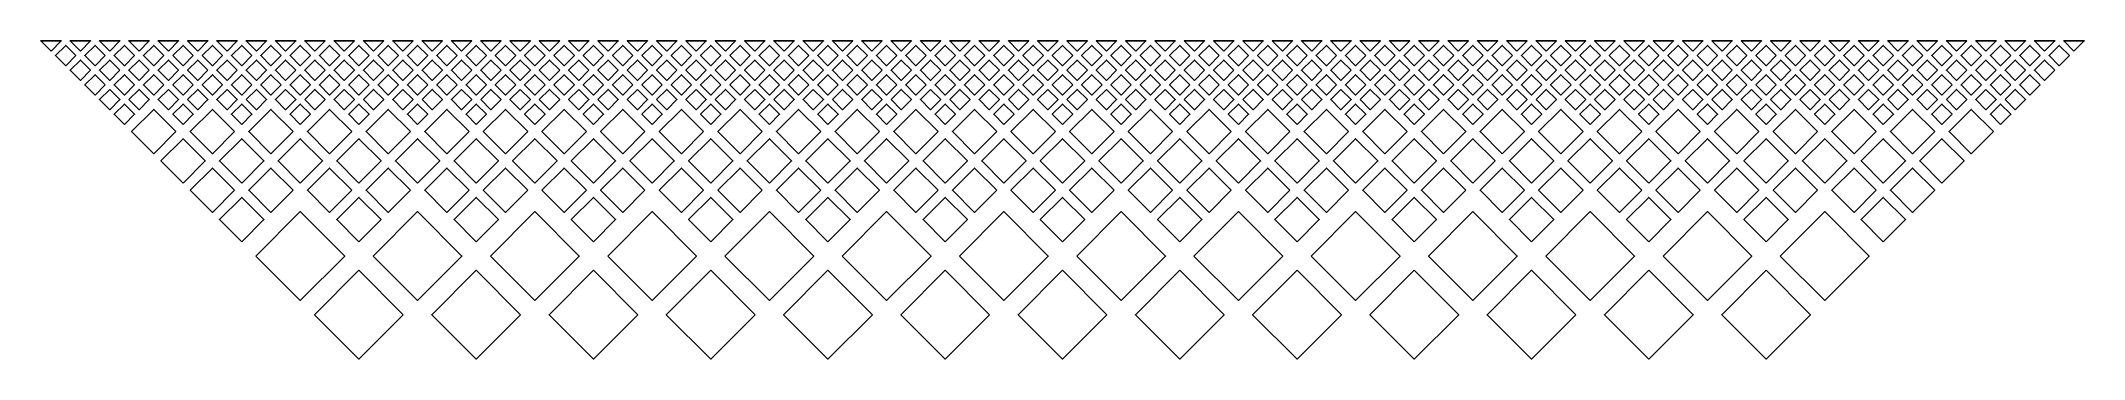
# Model space of a CAD drawing. Header units: inches. Extents: x -0.74 to 0.73, y -22.5 to -22.27.
import ezdxf

# ---------------------------------------------------------------- set-up
doc = ezdxf.new("R2010")
doc.units = ezdxf.units.IN
doc.header["$MEASUREMENT"] = 0

msp = doc.modelspace()

# ---------------------------------------------------------------- linework, layer by layer
for points in [[(-0.7306, -22.2795), (-0.7233, -22.2722), (-0.738, -22.2722)], [(-0.7128, -22.2827), (-0.7201, -22.2754), (-0.7275, -22.2827), (-0.7201, -22.29)], [(-0.7096, -22.2795), (-0.7023, -22.2722), (-0.717, -22.2722)], [(-0.6918, -22.2827), (-0.6991, -22.2754), (-0.7065, -22.2827), (-0.6991, -22.29)], [(-0.6886, -22.2795), (-0.6813, -22.2722), (-0.696, -22.2722)], [(-0.6708, -22.2827), (-0.6781, -22.2754), (-0.6855, -22.2827), (-0.6781, -22.29)], [(-0.6676, -22.2795), (-0.6603, -22.2722), (-0.675, -22.2722)], [(-0.6498, -22.2827), (-0.6571, -22.2754), (-0.6645, -22.2827), (-0.6571, -22.29)], [(-0.6466, -22.2795), (-0.6393, -22.2722), (-0.654, -22.2722)], [(-0.6288, -22.2827), (-0.6361, -22.2754), (-0.6434, -22.2827), (-0.6361, -22.29)], [(-0.6256, -22.2795), (-0.6183, -22.2722), (-0.6329, -22.2722)], [(-0.6078, -22.2827), (-0.6151, -22.2754), (-0.6224, -22.2827), (-0.6151, -22.29)], [(-0.6046, -22.2795), (-0.5973, -22.2722), (-0.6119, -22.2722)], [(-0.5868, -22.2827), (-0.5941, -22.2754), (-0.6014, -22.2827), (-0.5941, -22.29)], [(-0.5836, -22.2795), (-0.5763, -22.2722), (-0.5909, -22.2722)], [(-0.5658, -22.2827), (-0.5731, -22.2754), (-0.5804, -22.2827), (-0.5731, -22.29)], [(-0.5626, -22.2795), (-0.5553, -22.2722), (-0.5699, -22.2722)], [(-0.5448, -22.2827), (-0.5521, -22.2754), (-0.5594, -22.2827), (-0.5521, -22.29)], [(-0.5416, -22.2795), (-0.5343, -22.2722), (-0.5489, -22.2722)], [(-0.5238, -22.2827), (-0.5311, -22.2754), (-0.5384, -22.2827), (-0.5311, -22.29)], [(-0.5206, -22.2795), (-0.5133, -22.2722), (-0.5279, -22.2722)], [(-0.5028, -22.2827), (-0.5101, -22.2754), (-0.5174, -22.2827), (-0.5101, -22.29)], [(-0.4996, -22.2795), (-0.4923, -22.2722), (-0.5069, -22.2722)], [(-0.4818, -22.2827), (-0.4891, -22.2754), (-0.4964, -22.2827), (-0.4891, -22.29)], [(-0.4786, -22.2795), (-0.4713, -22.2722), (-0.4859, -22.2722)], [(-0.4608, -22.2827), (-0.4681, -22.2754), (-0.4754, -22.2827), (-0.4681, -22.29)], [(-0.4576, -22.2795), (-0.4503, -22.2722), (-0.4649, -22.2722)], [(-0.4398, -22.2827), (-0.4471, -22.2754), (-0.4544, -22.2827), (-0.4471, -22.29)], [(-0.4366, -22.2795), (-0.4293, -22.2722), (-0.4439, -22.2722)], [(-0.4188, -22.2827), (-0.4261, -22.2754), (-0.4334, -22.2827), (-0.4261, -22.29)], [(-0.4156, -22.2795), (-0.4083, -22.2722), (-0.4229, -22.2722)], [(-0.3978, -22.2827), (-0.4051, -22.2754), (-0.4124, -22.2827), (-0.4051, -22.29)], [(-0.3946, -22.2795), (-0.3873, -22.2722), (-0.4019, -22.2722)], [(-0.3768, -22.2827), (-0.3841, -22.2754), (-0.3914, -22.2827), (-0.3841, -22.29)], [(-0.3736, -22.2795), (-0.3663, -22.2722), (-0.3809, -22.2722)], [(-0.3558, -22.2827), (-0.3631, -22.2754), (-0.3704, -22.2827), (-0.3631, -22.29)], [(-0.3526, -22.2795), (-0.3453, -22.2722), (-0.3599, -22.2722)], [(-0.3348, -22.2827), (-0.3421, -22.2754), (-0.3494, -22.2827), (-0.3421, -22.29)], [(-0.3316, -22.2795), (-0.3243, -22.2722), (-0.3389, -22.2722)], [(-0.3138, -22.2827), (-0.3211, -22.2754), (-0.3284, -22.2827), (-0.3211, -22.29)], [(-0.3106, -22.2795), (-0.3033, -22.2722), (-0.3179, -22.2722)], [(-0.2928, -22.2827), (-0.3001, -22.2754), (-0.3074, -22.2827), (-0.3001, -22.29)], [(-0.2896, -22.2795), (-0.2823, -22.2722), (-0.2969, -22.2722)], [(-0.2718, -22.2827), (-0.2791, -22.2754), (-0.2864, -22.2827), (-0.2791, -22.29)], [(-0.2686, -22.2795), (-0.2613, -22.2722), (-0.2759, -22.2722)], [(-0.2508, -22.2827), (-0.2581, -22.2754), (-0.2654, -22.2827), (-0.2581, -22.29)], [(-0.2476, -22.2795), (-0.2403, -22.2722), (-0.2549, -22.2722)], [(-0.2298, -22.2827), (-0.2371, -22.2754), (-0.2444, -22.2827), (-0.2371, -22.29)], [(-0.2266, -22.2795), (-0.2193, -22.2722), (-0.2339, -22.2722)], [(-0.2088, -22.2827), (-0.2161, -22.2754), (-0.2234, -22.2827), (-0.2161, -22.29)], [(-0.2056, -22.2795), (-0.1983, -22.2722), (-0.2129, -22.2722)], [(-0.1878, -22.2827), (-0.1951, -22.2754), (-0.2024, -22.2827), (-0.1951, -22.29)], [(-0.1846, -22.2795), (-0.1773, -22.2722), (-0.1919, -22.2722)], [(-0.1668, -22.2827), (-0.1741, -22.2754), (-0.1814, -22.2827), (-0.1741, -22.29)], [(-0.1636, -22.2795), (-0.1563, -22.2722), (-0.1709, -22.2722)], [(-0.1458, -22.2827), (-0.1531, -22.2754), (-0.1604, -22.2827), (-0.1531, -22.29)], [(-0.1426, -22.2795), (-0.1353, -22.2722), (-0.1499, -22.2722)], [(-0.1248, -22.2827), (-0.1321, -22.2754), (-0.1394, -22.2827), (-0.1321, -22.29)], [(-0.1216, -22.2795), (-0.1143, -22.2722), (-0.1289, -22.2722)], [(-0.1038, -22.2827), (-0.1111, -22.2754), (-0.1184, -22.2827), (-0.1111, -22.29)], [(-0.1006, -22.2795), (-0.0933, -22.2722), (-0.1079, -22.2722)], [(-0.0828, -22.2827), (-0.0901, -22.2754), (-0.0974, -22.2827), (-0.0901, -22.29)], [(-0.0796, -22.2795), (-0.0723, -22.2722), (-0.0869, -22.2722)], [(-0.0618, -22.2827), (-0.0691, -22.2754), (-0.0764, -22.2827), (-0.0691, -22.29)], [(-0.0586, -22.2795), (-0.0513, -22.2722), (-0.0659, -22.2722)], [(-0.0408, -22.2827), (-0.0481, -22.2754), (-0.0554, -22.2827), (-0.0481, -22.29)], [(-0.0376, -22.2795), (-0.0303, -22.2722), (-0.0449, -22.2722)], [(-0.0198, -22.2827), (-0.0271, -22.2754), (-0.0344, -22.2827), (-0.0271, -22.29)], [(-0.0166, -22.2795), (-0.0093, -22.2722), (-0.0239, -22.2722)], [(0.0012, -22.2827), (-0.0061, -22.2754), (-0.0134, -22.2827), (-0.0061, -22.29)], [(0.0044, -22.2795), (0.0117, -22.2722), (-0.0029, -22.2722)], [(0.0222, -22.2827), (0.0149, -22.2754), (0.0076, -22.2827), (0.0149, -22.29)], [(0.0254, -22.2795), (0.0327, -22.2722), (0.0181, -22.2722)], [(0.0432, -22.2827), (0.0359, -22.2754), (0.0286, -22.2827), (0.0359, -22.29)], [(0.0464, -22.2795), (0.0537, -22.2722), (0.0391, -22.2722)], [(0.0642, -22.2827), (0.0569, -22.2754), (0.0496, -22.2827), (0.0569, -22.29)], [(0.0674, -22.2795), (0.0747, -22.2722), (0.0601, -22.2722)], [(0.0852, -22.2827), (0.0779, -22.2754), (0.0706, -22.2827), (0.0779, -22.29)], [(0.0884, -22.2795), (0.0957, -22.2722), (0.0811, -22.2722)], [(0.1062, -22.2827), (0.0989, -22.2754), (0.0916, -22.2827), (0.0989, -22.29)], [(0.1094, -22.2795), (0.1167, -22.2722), (0.1021, -22.2722)], [(0.1272, -22.2827), (0.1199, -22.2754), (0.1126, -22.2827), (0.1199, -22.29)], [(0.1304, -22.2795), (0.1377, -22.2722), (0.1231, -22.2722)], [(0.1482, -22.2827), (0.1409, -22.2754), (0.1336, -22.2827), (0.1409, -22.29)], [(0.1514, -22.2795), (0.1587, -22.2722), (0.1441, -22.2722)], [(0.1692, -22.2827), (0.1619, -22.2754), (0.1546, -22.2827), (0.1619, -22.29)], [(0.1724, -22.2795), (0.1797, -22.2722), (0.1651, -22.2722)], [(0.1902, -22.2827), (0.1829, -22.2754), (0.1756, -22.2827), (0.1829, -22.29)], [(0.1934, -22.2795), (0.2007, -22.2722), (0.1861, -22.2722)], [(0.2112, -22.2827), (0.2039, -22.2754), (0.1966, -22.2827), (0.2039, -22.29)], [(0.2144, -22.2795), (0.2217, -22.2722), (0.2071, -22.2722)], [(0.2322, -22.2827), (0.2249, -22.2754), (0.2176, -22.2827), (0.2249, -22.29)], [(0.2354, -22.2795), (0.2427, -22.2722), (0.2281, -22.2722)], [(0.2532, -22.2827), (0.2459, -22.2754), (0.2386, -22.2827), (0.2459, -22.29)], [(0.2564, -22.2795), (0.2637, -22.2722), (0.2491, -22.2722)], [(0.2742, -22.2827), (0.2669, -22.2754), (0.2596, -22.2827), (0.2669, -22.29)], [(0.2774, -22.2795), (0.2847, -22.2722), (0.2701, -22.2722)], [(0.2952, -22.2827), (0.2879, -22.2754), (0.2806, -22.2827), (0.2879, -22.29)], [(0.2984, -22.2795), (0.3057, -22.2722), (0.2911, -22.2722)], [(0.3162, -22.2827), (0.3089, -22.2754), (0.3016, -22.2827), (0.3089, -22.29)], [(0.3194, -22.2795), (0.3267, -22.2722), (0.3121, -22.2722)], [(0.3372, -22.2827), (0.3299, -22.2754), (0.3226, -22.2827), (0.3299, -22.29)], [(0.3404, -22.2795), (0.3477, -22.2722), (0.3331, -22.2722)], [(0.3582, -22.2827), (0.3509, -22.2754), (0.3436, -22.2827), (0.3509, -22.29)], [(0.3614, -22.2795), (0.3687, -22.2722), (0.3541, -22.2722)], [(0.3792, -22.2827), (0.3719, -22.2754), (0.3646, -22.2827), (0.3719, -22.29)], [(0.3824, -22.2795), (0.3897, -22.2722), (0.3751, -22.2722)], [(0.4002, -22.2827), (0.3929, -22.2754), (0.3856, -22.2827), (0.3929, -22.29)], [(0.4034, -22.2795), (0.4107, -22.2722), (0.3961, -22.2722)], [(0.4212, -22.2827), (0.4139, -22.2754), (0.4066, -22.2827), (0.4139, -22.29)], [(0.4244, -22.2795), (0.4317, -22.2722), (0.4171, -22.2722)], [(0.4422, -22.2827), (0.4349, -22.2754), (0.4276, -22.2827), (0.4349, -22.29)], [(0.4454, -22.2795), (0.4527, -22.2722), (0.4381, -22.2722)], [(0.4632, -22.2827), (0.4559, -22.2754), (0.4486, -22.2827), (0.4559, -22.29)], [(0.4664, -22.2795), (0.4737, -22.2722), (0.4591, -22.2722)], [(0.4842, -22.2827), (0.4769, -22.2754), (0.4696, -22.2827), (0.4769, -22.29)], [(0.4874, -22.2795), (0.4947, -22.2722), (0.4801, -22.2722)], [(0.5052, -22.2827), (0.4979, -22.2754), (0.4906, -22.2827), (0.4979, -22.29)], [(0.5084, -22.2795), (0.5157, -22.2722), (0.5011, -22.2722)], [(0.5262, -22.2827), (0.5189, -22.2754), (0.5116, -22.2827), (0.5189, -22.29)], [(0.5294, -22.2795), (0.5367, -22.2722), (0.5221, -22.2722)], [(0.5472, -22.2827), (0.5399, -22.2754), (0.5326, -22.2827), (0.5399, -22.29)], [(0.5504, -22.2795), (0.5577, -22.2722), (0.5431, -22.2722)], [(0.5682, -22.2827), (0.5609, -22.2754), (0.5536, -22.2827), (0.5609, -22.29)], [(0.5714, -22.2795), (0.5787, -22.2722), (0.5641, -22.2722)], [(0.5892, -22.2827), (0.5819, -22.2754), (0.5746, -22.2827), (0.5819, -22.29)], [(0.5924, -22.2795), (0.5997, -22.2722), (0.5851, -22.2722)], [(0.6102, -22.2827), (0.6029, -22.2754), (0.5956, -22.2827), (0.6029, -22.29)], [(0.6134, -22.2795), (0.6207, -22.2722), (0.6061, -22.2722)], [(0.6312, -22.2827), (0.6239, -22.2754), (0.6166, -22.2827), (0.6239, -22.29)], [(0.6344, -22.2795), (0.6417, -22.2722), (0.6271, -22.2722)], [(0.6522, -22.2827), (0.6449, -22.2754), (0.6376, -22.2827), (0.6449, -22.29)], [(0.6554, -22.2795), (0.6628, -22.2722), (0.6481, -22.2722)], [(0.6733, -22.2827), (0.6659, -22.2754), (0.6586, -22.2827), (0.6659, -22.29)], [(0.6764, -22.2795), (0.6838, -22.2722), (0.6691, -22.2722)], [(0.6943, -22.2827), (0.6869, -22.2754), (0.6796, -22.2827), (0.6869, -22.29)], [(0.6974, -22.2795), (0.7048, -22.2722), (0.6901, -22.2722)], [(0.7153, -22.2827), (0.7079, -22.2754), (0.7006, -22.2827), (0.7079, -22.29)], [(0.7184, -22.2795), (0.7258, -22.2722), (0.7111, -22.2722)], [(-0.7023, -22.2932), (-0.7096, -22.2859), (-0.717, -22.2932), (-0.7096, -22.3005)], [(-0.6813, -22.2932), (-0.6886, -22.2859), (-0.696, -22.2932), (-0.6886, -22.3005)], [(-0.6603, -22.2932), (-0.6676, -22.2859), (-0.675, -22.2932), (-0.6676, -22.3005)], [(-0.6393, -22.2932), (-0.6466, -22.2859), (-0.654, -22.2932), (-0.6466, -22.3005)], [(-0.6183, -22.2932), (-0.6256, -22.2859), (-0.6329, -22.2932), (-0.6256, -22.3005)], [(-0.5973, -22.2932), (-0.6046, -22.2859), (-0.6119, -22.2932), (-0.6046, -22.3005)], [(-0.5763, -22.2932), (-0.5836, -22.2859), (-0.5909, -22.2932), (-0.5836, -22.3005)], [(-0.5553, -22.2932), (-0.5626, -22.2859), (-0.5699, -22.2932), (-0.5626, -22.3005)], [(-0.5343, -22.2932), (-0.5416, -22.2859), (-0.5489, -22.2932), (-0.5416, -22.3005)], [(-0.5133, -22.2932), (-0.5206, -22.2859), (-0.5279, -22.2932), (-0.5206, -22.3005)], [(-0.4923, -22.2932), (-0.4996, -22.2859), (-0.5069, -22.2932), (-0.4996, -22.3005)], [(-0.4713, -22.2932), (-0.4786, -22.2859), (-0.4859, -22.2932), (-0.4786, -22.3005)], [(-0.4503, -22.2932), (-0.4576, -22.2859), (-0.4649, -22.2932), (-0.4576, -22.3005)], [(-0.4293, -22.2932), (-0.4366, -22.2859), (-0.4439, -22.2932), (-0.4366, -22.3005)], [(-0.4083, -22.2932), (-0.4156, -22.2859), (-0.4229, -22.2932), (-0.4156, -22.3005)], [(-0.3873, -22.2932), (-0.3946, -22.2859), (-0.4019, -22.2932), (-0.3946, -22.3005)], [(-0.3663, -22.2932), (-0.3736, -22.2859), (-0.3809, -22.2932), (-0.3736, -22.3005)], [(-0.3453, -22.2932), (-0.3526, -22.2859), (-0.3599, -22.2932), (-0.3526, -22.3005)], [(-0.3243, -22.2932), (-0.3316, -22.2859), (-0.3389, -22.2932), (-0.3316, -22.3005)], [(-0.3033, -22.2932), (-0.3106, -22.2859), (-0.3179, -22.2932), (-0.3106, -22.3005)], [(-0.2823, -22.2932), (-0.2896, -22.2859), (-0.2969, -22.2932), (-0.2896, -22.3005)], [(-0.2613, -22.2932), (-0.2686, -22.2859), (-0.2759, -22.2932), (-0.2686, -22.3005)], [(-0.2403, -22.2932), (-0.2476, -22.2859), (-0.2549, -22.2932), (-0.2476, -22.3005)], [(-0.2193, -22.2932), (-0.2266, -22.2859), (-0.2339, -22.2932), (-0.2266, -22.3005)], [(-0.1983, -22.2932), (-0.2056, -22.2859), (-0.2129, -22.2932), (-0.2056, -22.3005)], [(-0.1773, -22.2932), (-0.1846, -22.2859), (-0.1919, -22.2932), (-0.1846, -22.3005)], [(-0.1563, -22.2932), (-0.1636, -22.2859), (-0.1709, -22.2932), (-0.1636, -22.3005)], [(-0.1353, -22.2932), (-0.1426, -22.2859), (-0.1499, -22.2932), (-0.1426, -22.3005)], [(-0.1143, -22.2932), (-0.1216, -22.2859), (-0.1289, -22.2932), (-0.1216, -22.3005)], [(-0.0933, -22.2932), (-0.1006, -22.2859), (-0.1079, -22.2932), (-0.1006, -22.3005)], [(-0.0723, -22.2932), (-0.0796, -22.2859), (-0.0869, -22.2932), (-0.0796, -22.3005)], [(-0.0513, -22.2932), (-0.0586, -22.2859), (-0.0659, -22.2932), (-0.0586, -22.3005)], [(-0.0303, -22.2932), (-0.0376, -22.2859), (-0.0449, -22.2932), (-0.0376, -22.3005)], [(-0.0093, -22.2932), (-0.0166, -22.2859), (-0.0239, -22.2932), (-0.0166, -22.3005)], [(0.0117, -22.2932), (0.0044, -22.2859), (-0.0029, -22.2932), (0.0044, -22.3005)], [(0.0327, -22.2932), (0.0254, -22.2859), (0.0181, -22.2932), (0.0254, -22.3005)], [(0.0537, -22.2932), (0.0464, -22.2859), (0.0391, -22.2932), (0.0464, -22.3005)], [(0.0747, -22.2932), (0.0674, -22.2859), (0.0601, -22.2932), (0.0674, -22.3005)], [(0.0957, -22.2932), (0.0884, -22.2859), (0.0811, -22.2932), (0.0884, -22.3005)], [(0.1167, -22.2932), (0.1094, -22.2859), (0.1021, -22.2932), (0.1094, -22.3005)], [(0.1377, -22.2932), (0.1304, -22.2859), (0.1231, -22.2932), (0.1304, -22.3005)], [(0.1587, -22.2932), (0.1514, -22.2859), (0.1441, -22.2932), (0.1514, -22.3005)], [(0.1797, -22.2932), (0.1724, -22.2859), (0.1651, -22.2932), (0.1724, -22.3005)], [(0.2007, -22.2932), (0.1934, -22.2859), (0.1861, -22.2932), (0.1934, -22.3005)], [(0.2217, -22.2932), (0.2144, -22.2859), (0.2071, -22.2932), (0.2144, -22.3005)], [(0.2427, -22.2932), (0.2354, -22.2859), (0.2281, -22.2932), (0.2354, -22.3005)], [(0.2637, -22.2932), (0.2564, -22.2859), (0.2491, -22.2932), (0.2564, -22.3005)], [(0.2847, -22.2932), (0.2774, -22.2859), (0.2701, -22.2932), (0.2774, -22.3005)], [(0.3057, -22.2932), (0.2984, -22.2859), (0.2911, -22.2932), (0.2984, -22.3005)], [(0.3267, -22.2932), (0.3194, -22.2859), (0.3121, -22.2932), (0.3194, -22.3005)], [(0.3477, -22.2932), (0.3404, -22.2859), (0.3331, -22.2932), (0.3404, -22.3005)], [(0.3687, -22.2932), (0.3614, -22.2859), (0.3541, -22.2932), (0.3614, -22.3005)], [(0.3897, -22.2932), (0.3824, -22.2859), (0.3751, -22.2932), (0.3824, -22.3005)], [(0.4107, -22.2932), (0.4034, -22.2859), (0.3961, -22.2932), (0.4034, -22.3005)], [(0.4317, -22.2932), (0.4244, -22.2859), (0.4171, -22.2932), (0.4244, -22.3005)], [(0.4527, -22.2932), (0.4454, -22.2859), (0.4381, -22.2932), (0.4454, -22.3005)], [(0.4737, -22.2932), (0.4664, -22.2859), (0.4591, -22.2932), (0.4664, -22.3005)], [(0.4947, -22.2932), (0.4874, -22.2859), (0.4801, -22.2932), (0.4874, -22.3005)], [(0.5157, -22.2932), (0.5084, -22.2859), (0.5011, -22.2932), (0.5084, -22.3005)], [(0.5367, -22.2932), (0.5294, -22.2859), (0.5221, -22.2932), (0.5294, -22.3005)], [(0.5577, -22.2932), (0.5504, -22.2859), (0.5431, -22.2932), (0.5504, -22.3005)], [(0.5787, -22.2932), (0.5714, -22.2859), (0.5641, -22.2932), (0.5714, -22.3005)], [(0.5997, -22.2932), (0.5924, -22.2859), (0.5851, -22.2932), (0.5924, -22.3005)], [(0.6207, -22.2932), (0.6134, -22.2859), (0.6061, -22.2932), (0.6134, -22.3005)], [(0.6417, -22.2932), (0.6344, -22.2859), (0.6271, -22.2932), (0.6344, -22.3005)], [(0.6628, -22.2932), (0.6554, -22.2859), (0.6481, -22.2932), (0.6554, -22.3005)], [(0.6838, -22.2932), (0.6764, -22.2859), (0.6691, -22.2932), (0.6764, -22.3005)], [(0.7048, -22.2932), (0.6974, -22.2859), (0.6901, -22.2932), (0.6974, -22.3005)], [(-0.6918, -22.3037), (-0.6991, -22.2964), (-0.7065, -22.3037), (-0.6991, -22.311)], [(-0.6886, -22.3069), (-0.696, -22.3142), (-0.6886, -22.3215), (-0.6813, -22.3142)], [(-0.6708, -22.3037), (-0.6781, -22.2964), (-0.6855, -22.3037), (-0.6781, -22.311)], [(-0.675, -22.3142), (-0.6676, -22.3215), (-0.6603, -22.3142), (-0.6676, -22.3069)], [(-0.6498, -22.3037), (-0.6571, -22.2964), (-0.6645, -22.3037), (-0.6571, -22.311)], [(-0.6466, -22.3069), (-0.654, -22.3142), (-0.6466, -22.3215), (-0.6393, -22.3142)], [(-0.6288, -22.3037), (-0.6361, -22.2964), (-0.6434, -22.3037), (-0.6361, -22.311)], [(-0.6329, -22.3142), (-0.6256, -22.3215), (-0.6183, -22.3142), (-0.6256, -22.3069)], [(-0.6078, -22.3037), (-0.6151, -22.2964), (-0.6224, -22.3037), (-0.6151, -22.311)], [(-0.6046, -22.3069), (-0.6119, -22.3142), (-0.6046, -22.3215), (-0.5973, -22.3142)], [(-0.5868, -22.3037), (-0.5941, -22.2964), (-0.6014, -22.3037), (-0.5941, -22.311)], [(-0.5909, -22.3142), (-0.5836, -22.3215), (-0.5763, -22.3142), (-0.5836, -22.3069)], [(-0.5658, -22.3037), (-0.5731, -22.2964), (-0.5804, -22.3037), (-0.5731, -22.311)], [(-0.5626, -22.3069), (-0.5699, -22.3142), (-0.5626, -22.3215), (-0.5553, -22.3142)], [(-0.5448, -22.3037), (-0.5521, -22.2964), (-0.5594, -22.3037), (-0.5521, -22.311)], [(-0.5489, -22.3142), (-0.5416, -22.3215), (-0.5343, -22.3142), (-0.5416, -22.3069)], [(-0.5238, -22.3037), (-0.5311, -22.2964), (-0.5384, -22.3037), (-0.5311, -22.311)], [(-0.5206, -22.3069), (-0.5279, -22.3142), (-0.5206, -22.3215), (-0.5133, -22.3142)], [(-0.5028, -22.3037), (-0.5101, -22.2964), (-0.5174, -22.3037), (-0.5101, -22.311)], [(-0.5069, -22.3142), (-0.4996, -22.3215), (-0.4923, -22.3142), (-0.4996, -22.3069)], [(-0.4818, -22.3037), (-0.4891, -22.2964), (-0.4964, -22.3037), (-0.4891, -22.311)], [(-0.4786, -22.3069), (-0.4859, -22.3142), (-0.4786, -22.3215), (-0.4713, -22.3142)], [(-0.4608, -22.3037), (-0.4681, -22.2964), (-0.4754, -22.3037), (-0.4681, -22.311)], [(-0.4649, -22.3142), (-0.4576, -22.3215), (-0.4503, -22.3142), (-0.4576, -22.3069)], [(-0.4398, -22.3037), (-0.4471, -22.2964), (-0.4544, -22.3037), (-0.4471, -22.311)], [(-0.4366, -22.3069), (-0.4439, -22.3142), (-0.4366, -22.3215), (-0.4293, -22.3142)], [(-0.4188, -22.3037), (-0.4261, -22.2964), (-0.4334, -22.3037), (-0.4261, -22.311)], [(-0.4229, -22.3142), (-0.4156, -22.3215), (-0.4083, -22.3142), (-0.4156, -22.3069)], [(-0.3978, -22.3037), (-0.4051, -22.2964), (-0.4124, -22.3037), (-0.4051, -22.311)], [(-0.3946, -22.3069), (-0.4019, -22.3142), (-0.3946, -22.3215), (-0.3873, -22.3142)], [(-0.3768, -22.3037), (-0.3841, -22.2964), (-0.3914, -22.3037), (-0.3841, -22.311)], [(-0.3809, -22.3142), (-0.3736, -22.3215), (-0.3663, -22.3142), (-0.3736, -22.3069)], [(-0.3558, -22.3037), (-0.3631, -22.2964), (-0.3704, -22.3037), (-0.3631, -22.311)], [(-0.3526, -22.3069), (-0.3599, -22.3142), (-0.3526, -22.3215), (-0.3453, -22.3142)], [(-0.3348, -22.3037), (-0.3421, -22.2964), (-0.3494, -22.3037), (-0.3421, -22.311)], [(-0.3389, -22.3142), (-0.3316, -22.3215), (-0.3243, -22.3142), (-0.3316, -22.3069)], [(-0.3138, -22.3037), (-0.3211, -22.2964), (-0.3284, -22.3037), (-0.3211, -22.311)], [(-0.3106, -22.3069), (-0.3179, -22.3142), (-0.3106, -22.3215), (-0.3033, -22.3142)], [(-0.2928, -22.3037), (-0.3001, -22.2964), (-0.3074, -22.3037), (-0.3001, -22.311)], [(-0.2969, -22.3142), (-0.2896, -22.3215), (-0.2823, -22.3142), (-0.2896, -22.3069)], [(-0.2718, -22.3037), (-0.2791, -22.2964), (-0.2864, -22.3037), (-0.2791, -22.311)], [(-0.2686, -22.3069), (-0.2759, -22.3142), (-0.2686, -22.3215), (-0.2613, -22.3142)], [(-0.2508, -22.3037), (-0.2581, -22.2964), (-0.2654, -22.3037), (-0.2581, -22.311)], [(-0.2549, -22.3142), (-0.2476, -22.3215), (-0.2403, -22.3142), (-0.2476, -22.3069)], [(-0.2298, -22.3037), (-0.2371, -22.2964), (-0.2444, -22.3037), (-0.2371, -22.311)], [(-0.2266, -22.3069), (-0.2339, -22.3142), (-0.2266, -22.3215), (-0.2193, -22.3142)], [(-0.2088, -22.3037), (-0.2161, -22.2964), (-0.2234, -22.3037), (-0.2161, -22.311)], [(-0.2129, -22.3142), (-0.2056, -22.3215), (-0.1983, -22.3142), (-0.2056, -22.3069)], [(-0.1878, -22.3037), (-0.1951, -22.2964), (-0.2024, -22.3037), (-0.1951, -22.311)], [(-0.1846, -22.3069), (-0.1919, -22.3142), (-0.1846, -22.3215), (-0.1773, -22.3142)], [(-0.1668, -22.3037), (-0.1741, -22.2964), (-0.1814, -22.3037), (-0.1741, -22.311)], [(-0.1709, -22.3142), (-0.1636, -22.3215), (-0.1563, -22.3142), (-0.1636, -22.3069)], [(-0.1458, -22.3037), (-0.1531, -22.2964), (-0.1604, -22.3037), (-0.1531, -22.311)], [(-0.1426, -22.3069), (-0.1499, -22.3142), (-0.1426, -22.3215), (-0.1353, -22.3142)], [(-0.1248, -22.3037), (-0.1321, -22.2964), (-0.1394, -22.3037), (-0.1321, -22.311)], [(-0.1289, -22.3142), (-0.1216, -22.3215), (-0.1143, -22.3142), (-0.1216, -22.3069)], [(-0.1038, -22.3037), (-0.1111, -22.2964), (-0.1184, -22.3037), (-0.1111, -22.311)], [(-0.1006, -22.3069), (-0.1079, -22.3142), (-0.1006, -22.3215), (-0.0933, -22.3142)], [(-0.0828, -22.3037), (-0.0901, -22.2964), (-0.0974, -22.3037), (-0.0901, -22.311)], [(-0.0869, -22.3142), (-0.0796, -22.3215), (-0.0723, -22.3142), (-0.0796, -22.3069)], [(-0.0618, -22.3037), (-0.0691, -22.2964), (-0.0764, -22.3037), (-0.0691, -22.311)], [(-0.0586, -22.3069), (-0.0659, -22.3142), (-0.0586, -22.3215), (-0.0513, -22.3142)], [(-0.0408, -22.3037), (-0.0481, -22.2964), (-0.0554, -22.3037), (-0.0481, -22.311)], [(-0.0449, -22.3142), (-0.0376, -22.3215), (-0.0303, -22.3142), (-0.0376, -22.3069)], [(-0.0198, -22.3037), (-0.0271, -22.2964), (-0.0344, -22.3037), (-0.0271, -22.311)], [(-0.0166, -22.3069), (-0.0239, -22.3142), (-0.0166, -22.3215), (-0.0093, -22.3142)], [(0.0012, -22.3037), (-0.0061, -22.2964), (-0.0134, -22.3037), (-0.0061, -22.311)], [(-0.0029, -22.3142), (0.0044, -22.3215), (0.0117, -22.3142), (0.0044, -22.3069)], [(0.0222, -22.3037), (0.0149, -22.2964), (0.0076, -22.3037), (0.0149, -22.311)], [(0.0254, -22.3069), (0.0181, -22.3142), (0.0254, -22.3215), (0.0327, -22.3142)], [(0.0432, -22.3037), (0.0359, -22.2964), (0.0286, -22.3037), (0.0359, -22.311)], [(0.0391, -22.3142), (0.0464, -22.3215), (0.0537, -22.3142), (0.0464, -22.3069)], [(0.0642, -22.3037), (0.0569, -22.2964), (0.0496, -22.3037), (0.0569, -22.311)], [(0.0674, -22.3069), (0.0601, -22.3142), (0.0674, -22.3215), (0.0747, -22.3142)], [(0.0852, -22.3037), (0.0779, -22.2964), (0.0706, -22.3037), (0.0779, -22.311)], [(0.0811, -22.3142), (0.0884, -22.3215), (0.0957, -22.3142), (0.0884, -22.3069)], [(0.1062, -22.3037), (0.0989, -22.2964), (0.0916, -22.3037), (0.0989, -22.311)], [(0.1094, -22.3069), (0.1021, -22.3142), (0.1094, -22.3215), (0.1167, -22.3142)], [(0.1272, -22.3037), (0.1199, -22.2964), (0.1126, -22.3037), (0.1199, -22.311)], [(0.1231, -22.3142), (0.1304, -22.3215), (0.1377, -22.3142), (0.1304, -22.3069)], [(0.1482, -22.3037), (0.1409, -22.2964), (0.1336, -22.3037), (0.1409, -22.311)], [(0.1514, -22.3069), (0.1441, -22.3142), (0.1514, -22.3215), (0.1587, -22.3142)], [(0.1692, -22.3037), (0.1619, -22.2964), (0.1546, -22.3037), (0.1619, -22.311)], [(0.1651, -22.3142), (0.1724, -22.3215), (0.1797, -22.3142), (0.1724, -22.3069)], [(0.1902, -22.3037), (0.1829, -22.2964), (0.1756, -22.3037), (0.1829, -22.311)], [(0.1934, -22.3069), (0.1861, -22.3142), (0.1934, -22.3215), (0.2007, -22.3142)], [(0.2112, -22.3037), (0.2039, -22.2964), (0.1966, -22.3037), (0.2039, -22.311)], [(0.2071, -22.3142), (0.2144, -22.3215), (0.2217, -22.3142), (0.2144, -22.3069)], [(0.2322, -22.3037), (0.2249, -22.2964), (0.2176, -22.3037), (0.2249, -22.311)], [(0.2354, -22.3069), (0.2281, -22.3142), (0.2354, -22.3215), (0.2427, -22.3142)], [(0.2532, -22.3037), (0.2459, -22.2964), (0.2386, -22.3037), (0.2459, -22.311)], [(0.2491, -22.3142), (0.2564, -22.3215), (0.2637, -22.3142), (0.2564, -22.3069)], [(0.2742, -22.3037), (0.2669, -22.2964), (0.2596, -22.3037), (0.2669, -22.311)], [(0.2774, -22.3069), (0.2701, -22.3142), (0.2774, -22.3215), (0.2847, -22.3142)], [(0.2952, -22.3037), (0.2879, -22.2964), (0.2806, -22.3037), (0.2879, -22.311)], [(0.2911, -22.3142), (0.2984, -22.3215), (0.3057, -22.3142), (0.2984, -22.3069)], [(0.3162, -22.3037), (0.3089, -22.2964), (0.3016, -22.3037), (0.3089, -22.311)], [(0.3194, -22.3069), (0.3121, -22.3142), (0.3194, -22.3215), (0.3267, -22.3142)], [(0.3372, -22.3037), (0.3299, -22.2964), (0.3226, -22.3037), (0.3299, -22.311)], [(0.3331, -22.3142), (0.3404, -22.3215), (0.3477, -22.3142), (0.3404, -22.3069)], [(0.3582, -22.3037), (0.3509, -22.2964), (0.3436, -22.3037), (0.3509, -22.311)], [(0.3614, -22.3069), (0.3541, -22.3142), (0.3614, -22.3215), (0.3687, -22.3142)], [(0.3792, -22.3037), (0.3719, -22.2964), (0.3646, -22.3037), (0.3719, -22.311)], [(0.3751, -22.3142), (0.3824, -22.3215), (0.3897, -22.3142), (0.3824, -22.3069)], [(0.4002, -22.3037), (0.3929, -22.2964), (0.3856, -22.3037), (0.3929, -22.311)], [(0.4034, -22.3069), (0.3961, -22.3142), (0.4034, -22.3215), (0.4107, -22.3142)], [(0.4212, -22.3037), (0.4139, -22.2964), (0.4066, -22.3037), (0.4139, -22.311)], [(0.4171, -22.3142), (0.4244, -22.3215), (0.4317, -22.3142), (0.4244, -22.3069)], [(0.4422, -22.3037), (0.4349, -22.2964), (0.4276, -22.3037), (0.4349, -22.311)], [(0.4454, -22.3069), (0.4381, -22.3142), (0.4454, -22.3215), (0.4527, -22.3142)], [(0.4632, -22.3037), (0.4559, -22.2964), (0.4486, -22.3037), (0.4559, -22.311)], [(0.4591, -22.3142), (0.4664, -22.3215), (0.4737, -22.3142), (0.4664, -22.3069)], [(0.4842, -22.3037), (0.4769, -22.2964), (0.4696, -22.3037), (0.4769, -22.311)], [(0.4874, -22.3069), (0.4801, -22.3142), (0.4874, -22.3215), (0.4947, -22.3142)], [(0.5052, -22.3037), (0.4979, -22.2964), (0.4906, -22.3037), (0.4979, -22.311)], [(0.5011, -22.3142), (0.5084, -22.3215), (0.5157, -22.3142), (0.5084, -22.3069)], [(0.5262, -22.3037), (0.5189, -22.2964), (0.5116, -22.3037), (0.5189, -22.311)], [(0.5294, -22.3069), (0.5221, -22.3142), (0.5294, -22.3215), (0.5367, -22.3142)], [(0.5472, -22.3037), (0.5399, -22.2964), (0.5326, -22.3037), (0.5399, -22.311)], [(0.5431, -22.3142), (0.5504, -22.3215), (0.5577, -22.3142), (0.5504, -22.3069)], [(0.5682, -22.3037), (0.5609, -22.2964), (0.5536, -22.3037), (0.5609, -22.311)], [(0.5714, -22.3069), (0.5641, -22.3142), (0.5714, -22.3215), (0.5787, -22.3142)], [(0.5892, -22.3037), (0.5819, -22.2964), (0.5746, -22.3037), (0.5819, -22.311)], [(0.5851, -22.3142), (0.5924, -22.3215), (0.5997, -22.3142), (0.5924, -22.3069)], [(0.6102, -22.3037), (0.6029, -22.2964), (0.5956, -22.3037), (0.6029, -22.311)], [(0.6134, -22.3069), (0.6061, -22.3142), (0.6134, -22.3215), (0.6207, -22.3142)], [(0.6312, -22.3037), (0.6239, -22.2964), (0.6166, -22.3037), (0.6239, -22.311)], [(0.6271, -22.3142), (0.6344, -22.3215), (0.6417, -22.3142), (0.6344, -22.3069)], [(0.6522, -22.3037), (0.6449, -22.2964), (0.6376, -22.3037), (0.6449, -22.311)], [(0.6554, -22.3069), (0.6481, -22.3142), (0.6554, -22.3215), (0.6628, -22.3142)], [(0.6733, -22.3037), (0.6659, -22.2964), (0.6586, -22.3037), (0.6659, -22.311)], [(0.6691, -22.3142), (0.6764, -22.3215), (0.6838, -22.3142), (0.6764, -22.3069)], [(0.6943, -22.3037), (0.6869, -22.2964), (0.6796, -22.3037), (0.6869, -22.311)], [(-0.6781, -22.332), (-0.6708, -22.3247), (-0.6781, -22.3174), (-0.6855, -22.3247)], [(-0.6412, -22.3371), (-0.6571, -22.353), (-0.673, -22.3371), (-0.6571, -22.3212)], [(-0.6361, -22.332), (-0.6288, -22.3247), (-0.6361, -22.3174), (-0.6434, -22.3247)], [(-0.5992, -22.3371), (-0.6151, -22.353), (-0.631, -22.3371), (-0.6151, -22.3212)], [(-0.5941, -22.332), (-0.5868, -22.3247), (-0.5941, -22.3174), (-0.6014, -22.3247)], [(-0.5572, -22.3371), (-0.5731, -22.353), (-0.589, -22.3371), (-0.5731, -22.3212)], [(-0.5521, -22.332), (-0.5448, -22.3247), (-0.5521, -22.3174), (-0.5594, -22.3247)], [(-0.5152, -22.3371), (-0.5311, -22.353), (-0.547, -22.3371), (-0.5311, -22.3212)], [(-0.5101, -22.332), (-0.5028, -22.3247), (-0.5101, -22.3174), (-0.5174, -22.3247)], [(-0.4732, -22.3371), (-0.4891, -22.353), (-0.505, -22.3371), (-0.4891, -22.3212)], [(-0.4681, -22.332), (-0.4608, -22.3247), (-0.4681, -22.3174), (-0.4754, -22.3247)], [(-0.4312, -22.3371), (-0.4471, -22.353), (-0.463, -22.3371), (-0.4471, -22.3212)], [(-0.4261, -22.332), (-0.4188, -22.3247), (-0.4261, -22.3174), (-0.4334, -22.3247)], [(-0.3892, -22.3371), (-0.4051, -22.353), (-0.421, -22.3371), (-0.4051, -22.3212)], [(-0.3841, -22.332), (-0.3768, -22.3247), (-0.3841, -22.3174), (-0.3914, -22.3247)], [(-0.3472, -22.3371), (-0.3631, -22.353), (-0.379, -22.3371), (-0.3631, -22.3212)], [(-0.3421, -22.332), (-0.3348, -22.3247), (-0.3421, -22.3174), (-0.3494, -22.3247)], [(-0.3052, -22.3371), (-0.3211, -22.353), (-0.337, -22.3371), (-0.3211, -22.3212)], [(-0.3001, -22.332), (-0.2928, -22.3247), (-0.3001, -22.3174), (-0.3074, -22.3247)], [(-0.2632, -22.3371), (-0.2791, -22.353), (-0.295, -22.3371), (-0.2791, -22.3212)], [(-0.2581, -22.332), (-0.2508, -22.3247), (-0.2581, -22.3174), (-0.2654, -22.3247)], [(-0.2212, -22.3371), (-0.2371, -22.353), (-0.253, -22.3371), (-0.2371, -22.3212)], [(-0.2161, -22.332), (-0.2088, -22.3247), (-0.2161, -22.3174), (-0.2234, -22.3247)], [(-0.1792, -22.3371), (-0.1951, -22.353), (-0.211, -22.3371), (-0.1951, -22.3212)], [(-0.1741, -22.332), (-0.1668, -22.3247), (-0.1741, -22.3174), (-0.1814, -22.3247)], [(-0.1372, -22.3371), (-0.1531, -22.353), (-0.169, -22.3371), (-0.1531, -22.3212)], [(-0.1321, -22.332), (-0.1248, -22.3247), (-0.1321, -22.3174), (-0.1394, -22.3247)], [(-0.0952, -22.3371), (-0.1111, -22.353), (-0.127, -22.3371), (-0.1111, -22.3212)], [(-0.0901, -22.332), (-0.0828, -22.3247), (-0.0901, -22.3174), (-0.0974, -22.3247)], [(-0.0532, -22.3371), (-0.0691, -22.353), (-0.085, -22.3371), (-0.0691, -22.3212)], [(-0.0481, -22.332), (-0.0408, -22.3247), (-0.0481, -22.3174), (-0.0554, -22.3247)], [(-0.0112, -22.3371), (-0.0271, -22.353), (-0.043, -22.3371), (-0.0271, -22.3212)], [(-0.0061, -22.332), (0.0012, -22.3247), (-0.0061, -22.3174), (-0.0134, -22.3247)], [(0.0308, -22.3371), (0.0149, -22.353), (-0.001, -22.3371), (0.0149, -22.3212)], [(0.0359, -22.332), (0.0432, -22.3247), (0.0359, -22.3174), (0.0286, -22.3247)], [(0.0728, -22.3371), (0.0569, -22.353), (0.041, -22.3371), (0.0569, -22.3212)], [(0.0779, -22.332), (0.0852, -22.3247), (0.0779, -22.3174), (0.0706, -22.3247)], [(0.1148, -22.3371), (0.0989, -22.353), (0.083, -22.3371), (0.0989, -22.3212)], [(0.1199, -22.332), (0.1272, -22.3247), (0.1199, -22.3174), (0.1126, -22.3247)], [(0.1568, -22.3371), (0.1409, -22.353), (0.125, -22.3371), (0.1409, -22.3212)], [(0.1619, -22.332), (0.1692, -22.3247), (0.1619, -22.3174), (0.1546, -22.3247)], [(0.1988, -22.3371), (0.1829, -22.353), (0.167, -22.3371), (0.1829, -22.3212)], [(0.2039, -22.332), (0.2112, -22.3247), (0.2039, -22.3174), (0.1966, -22.3247)], [(0.2408, -22.3371), (0.2249, -22.353), (0.209, -22.3371), (0.2249, -22.3212)], [(0.2459, -22.332), (0.2532, -22.3247), (0.2459, -22.3174), (0.2386, -22.3247)], [(0.2669, -22.353), (0.251, -22.3371), (0.2669, -22.3212), (0.2828, -22.3371)], [(0.2879, -22.332), (0.2952, -22.3247), (0.2879, -22.3174), (0.2806, -22.3247)], [(0.3089, -22.353), (0.293, -22.3371), (0.3089, -22.3212), (0.3248, -22.3371)], [(0.3299, -22.332), (0.3372, -22.3247), (0.3299, -22.3174), (0.3226, -22.3247)], [(0.3668, -22.3371), (0.3509, -22.353), (0.335, -22.3371), (0.3509, -22.3212)], [(0.3719, -22.332), (0.3792, -22.3247), (0.3719, -22.3174), (0.3646, -22.3247)], [(0.4088, -22.3371), (0.3929, -22.353), (0.377, -22.3371), (0.3929, -22.3212)], [(0.4139, -22.332), (0.4212, -22.3247), (0.4139, -22.3174), (0.4066, -22.3247)], [(0.4508, -22.3371), (0.4349, -22.353), (0.419, -22.3371), (0.4349, -22.3212)], [(0.4559, -22.332), (0.4632, -22.3247), (0.4559, -22.3174), (0.4486, -22.3247)], [(0.4928, -22.3371), (0.4769, -22.353), (0.461, -22.3371), (0.4769, -22.3212)], [(0.4979, -22.332), (0.5052, -22.3247), (0.4979, -22.3174), (0.4906, -22.3247)], [(0.5348, -22.3371), (0.5189, -22.353), (0.503, -22.3371), (0.5189, -22.3212)], [(0.5399, -22.332), (0.5472, -22.3247), (0.5399, -22.3174), (0.5326, -22.3247)], [(0.5768, -22.3371), (0.5609, -22.353), (0.545, -22.3371), (0.5609, -22.3212)], [(0.5819, -22.332), (0.5892, -22.3247), (0.5819, -22.3174), (0.5746, -22.3247)], [(0.6188, -22.3371), (0.6029, -22.353), (0.587, -22.3371), (0.6029, -22.3212)], [(0.6239, -22.332), (0.6312, -22.3247), (0.6239, -22.3174), (0.6166, -22.3247)], [(0.6608, -22.3371), (0.6449, -22.353), (0.629, -22.3371), (0.6449, -22.3212)], [(0.6659, -22.332), (0.6733, -22.3247), (0.6659, -22.3174), (0.6586, -22.3247)], [(-0.6361, -22.374), (-0.652, -22.3581), (-0.6361, -22.3422), (-0.6202, -22.3581)], [(-0.5941, -22.374), (-0.61, -22.3581), (-0.5941, -22.3422), (-0.5782, -22.3581)], [(-0.5521, -22.374), (-0.568, -22.3581), (-0.5521, -22.3422), (-0.5362, -22.3581)], [(-0.5101, -22.374), (-0.526, -22.3581), (-0.5101, -22.3422), (-0.4942, -22.3581)], [(-0.4681, -22.374), (-0.484, -22.3581), (-0.4681, -22.3422), (-0.4522, -22.3581)], [(-0.4261, -22.374), (-0.442, -22.3581), (-0.4261, -22.3422), (-0.4102, -22.3581)], [(-0.3841, -22.374), (-0.4, -22.3581), (-0.3841, -22.3422), (-0.3682, -22.3581)], [(-0.3421, -22.374), (-0.358, -22.3581), (-0.3421, -22.3422), (-0.3262, -22.3581)], [(-0.3001, -22.374), (-0.316, -22.3581), (-0.3001, -22.3422), (-0.2842, -22.3581)], [(-0.2581, -22.374), (-0.274, -22.3581), (-0.2581, -22.3422), (-0.2422, -22.3581)], [(-0.2161, -22.374), (-0.232, -22.3581), (-0.2161, -22.3422), (-0.2002, -22.3581)], [(-0.1741, -22.374), (-0.19, -22.3581), (-0.1741, -22.3422), (-0.1582, -22.3581)], [(-0.1321, -22.374), (-0.148, -22.3581), (-0.1321, -22.3422), (-0.1162, -22.3581)], [(-0.0901, -22.374), (-0.106, -22.3581), (-0.0901, -22.3422), (-0.0742, -22.3581)], [(-0.0481, -22.374), (-0.064, -22.3581), (-0.0481, -22.3422), (-0.0322, -22.3581)], [(-0.0061, -22.374), (-0.022, -22.3581), (-0.0061, -22.3422), (0.0098, -22.3581)], [(0.0359, -22.374), (0.02, -22.3581), (0.0359, -22.3422), (0.0518, -22.3581)], [(0.0779, -22.374), (0.062, -22.3581), (0.0779, -22.3422), (0.0938, -22.3581)], [(0.1199, -22.374), (0.104, -22.3581), (0.1199, -22.3422), (0.1358, -22.3581)], [(0.1619, -22.374), (0.146, -22.3581), (0.1619, -22.3422), (0.1778, -22.3581)], [(0.2039, -22.374), (0.188, -22.3581), (0.2039, -22.3422), (0.2198, -22.3581)], [(0.2459, -22.374), (0.23, -22.3581), (0.2459, -22.3422), (0.2618, -22.3581)], [(0.2879, -22.374), (0.272, -22.3581), (0.2879, -22.3422), (0.3038, -22.3581)], [(0.3299, -22.374), (0.314, -22.3581), (0.3299, -22.3422), (0.3458, -22.3581)], [(0.3719, -22.374), (0.356, -22.3581), (0.3719, -22.3422), (0.3878, -22.3581)], [(0.4139, -22.374), (0.398, -22.3581), (0.4139, -22.3422), (0.4298, -22.3581)], [(0.4559, -22.374), (0.44, -22.3581), (0.4559, -22.3422), (0.4718, -22.3581)], [(0.4979, -22.374), (0.482, -22.3581), (0.4979, -22.3422), (0.5138, -22.3581)], [(0.5399, -22.374), (0.524, -22.3581), (0.5399, -22.3422), (0.5558, -22.3581)], [(0.5819, -22.374), (0.566, -22.3581), (0.5819, -22.3422), (0.5978, -22.3581)], [(0.6239, -22.374), (0.608, -22.3581), (0.6239, -22.3422), (0.6398, -22.3581)], [(-0.5992, -22.3791), (-0.6151, -22.395), (-0.631, -22.3791), (-0.6151, -22.3632)], [(-0.5572, -22.3791), (-0.5731, -22.395), (-0.589, -22.3791), (-0.5731, -22.3632)], [(-0.5152, -22.3791), (-0.5311, -22.395), (-0.547, -22.3791), (-0.5311, -22.3632)], [(-0.4732, -22.3791), (-0.4891, -22.395), (-0.505, -22.3791), (-0.4891, -22.3632)], [(-0.4312, -22.3791), (-0.4471, -22.395), (-0.463, -22.3791), (-0.4471, -22.3632)], [(-0.3892, -22.3791), (-0.4051, -22.395), (-0.421, -22.3791), (-0.4051, -22.3632)], [(-0.3472, -22.3791), (-0.3631, -22.395), (-0.379, -22.3791), (-0.3631, -22.3632)], [(-0.3052, -22.3791), (-0.3211, -22.395), (-0.337, -22.3791), (-0.3211, -22.3632)], [(-0.2632, -22.3791), (-0.2791, -22.395), (-0.295, -22.3791), (-0.2791, -22.3632)], [(-0.2212, -22.3791), (-0.2371, -22.395), (-0.253, -22.3791), (-0.2371, -22.3632)], [(-0.1792, -22.3791), (-0.1951, -22.395), (-0.211, -22.3791), (-0.1951, -22.3632)], [(-0.1372, -22.3791), (-0.1531, -22.395), (-0.169, -22.3791), (-0.1531, -22.3632)], [(-0.0952, -22.3791), (-0.1111, -22.395), (-0.127, -22.3791), (-0.1111, -22.3632)], [(-0.0532, -22.3791), (-0.0691, -22.395), (-0.085, -22.3791), (-0.0691, -22.3632)], [(-0.0112, -22.3791), (-0.0271, -22.395), (-0.043, -22.3791), (-0.0271, -22.3632)], [(0.0308, -22.3791), (0.0149, -22.395), (-0.001, -22.3791), (0.0149, -22.3632)], [(0.0728, -22.3791), (0.0569, -22.395), (0.041, -22.3791), (0.0569, -22.3632)], [(0.1148, -22.3791), (0.0989, -22.395), (0.083, -22.3791), (0.0989, -22.3632)], [(0.1568, -22.3791), (0.1409, -22.395), (0.125, -22.3791), (0.1409, -22.3632)], [(0.1988, -22.3791), (0.1829, -22.395), (0.167, -22.3791), (0.1829, -22.3632)], [(0.2408, -22.3791), (0.2249, -22.395), (0.209, -22.3791), (0.2249, -22.3632)], [(0.2828, -22.3791), (0.2669, -22.395), (0.251, -22.3791), (0.2669, -22.3632)], [(0.3248, -22.3791), (0.3089, -22.395), (0.293, -22.3791), (0.3089, -22.3632)], [(0.3668, -22.3791), (0.3509, -22.395), (0.335, -22.3791), (0.3509, -22.3632)], [(0.4088, -22.3791), (0.3929, -22.395), (0.377, -22.3791), (0.3929, -22.3632)], [(0.4508, -22.3791), (0.4349, -22.395), (0.419, -22.3791), (0.4349, -22.3632)], [(0.4928, -22.3791), (0.4769, -22.395), (0.461, -22.3791), (0.4769, -22.3632)], [(0.5348, -22.3791), (0.5189, -22.395), (0.503, -22.3791), (0.5189, -22.3632)], [(0.5768, -22.3791), (0.5609, -22.395), (0.545, -22.3791), (0.5609, -22.3632)], [(0.6188, -22.3791), (0.6029, -22.395), (0.587, -22.3791), (0.6029, -22.3632)], [(-0.5941, -22.416), (-0.61, -22.4001), (-0.5941, -22.3842), (-0.5782, -22.4001)], [(-0.5839, -22.4262), (-0.5521, -22.3944), (-0.5203, -22.4262), (-0.5521, -22.458)], [(-0.5101, -22.416), (-0.526, -22.4001), (-0.5101, -22.3842), (-0.4942, -22.4001)], [(-0.4999, -22.4262), (-0.4681, -22.3944), (-0.4363, -22.4262), (-0.4681, -22.458)], [(-0.4261, -22.416), (-0.442, -22.4001), (-0.4261, -22.3842), (-0.4102, -22.4001)], [(-0.4159, -22.4262), (-0.3841, -22.3944), (-0.3523, -22.4262), (-0.3841, -22.458)], [(-0.3421, -22.416), (-0.358, -22.4001), (-0.3421, -22.3842), (-0.3262, -22.4001)], [(-0.3319, -22.4262), (-0.3001, -22.3944), (-0.2683, -22.4262), (-0.3001, -22.458)], [(-0.2581, -22.416), (-0.274, -22.4001), (-0.2581, -22.3842), (-0.2422, -22.4001)], [(-0.2479, -22.4262), (-0.2161, -22.3944), (-0.1843, -22.4262), (-0.2161, -22.458)], [(-0.1741, -22.416), (-0.19, -22.4001), (-0.1741, -22.3842), (-0.1582, -22.4001)], [(-0.1639, -22.4262), (-0.1321, -22.3944), (-0.1003, -22.4262), (-0.1321, -22.458)], [(-0.0901, -22.416), (-0.106, -22.4001), (-0.0901, -22.3842), (-0.0742, -22.4001)], [(-0.0799, -22.4262), (-0.0481, -22.3944), (-0.0163, -22.4262), (-0.0481, -22.458)], [(-0.0061, -22.416), (-0.022, -22.4001), (-0.0061, -22.3842), (0.0098, -22.4001)], [(0.0041, -22.4262), (0.0359, -22.3944), (0.0677, -22.4262), (0.0359, -22.458)], [(0.0779, -22.416), (0.062, -22.4001), (0.0779, -22.3842), (0.0938, -22.4001)], [(0.0881, -22.4262), (0.1199, -22.3944), (0.1517, -22.4262), (0.1199, -22.458)], [(0.1619, -22.416), (0.146, -22.4001), (0.1619, -22.3842), (0.1778, -22.4001)], [(0.1721, -22.4262), (0.2039, -22.3944), (0.2357, -22.4262), (0.2039, -22.458)], [(0.2459, -22.416), (0.23, -22.4001), (0.2459, -22.3842), (0.2618, -22.4001)], [(0.2879, -22.3944), (0.3197, -22.4262), (0.2879, -22.458), (0.2561, -22.4262)], [(0.3299, -22.416), (0.314, -22.4001), (0.3299, -22.3842), (0.3458, -22.4001)], [(0.3401, -22.4262), (0.3719, -22.3944), (0.4037, -22.4262), (0.3719, -22.458)], [(0.4139, -22.416), (0.398, -22.4001), (0.4139, -22.3842), (0.4298, -22.4001)], [(0.4241, -22.4262), (0.4559, -22.3944), (0.4877, -22.4262), (0.4559, -22.458)], [(0.4979, -22.416), (0.482, -22.4001), (0.4979, -22.3842), (0.5138, -22.4001)], [(0.5081, -22.4262), (0.5399, -22.3944), (0.5717, -22.4262), (0.5399, -22.458)], [(0.5819, -22.416), (0.566, -22.4001), (0.5819, -22.3842), (0.5978, -22.4001)], [(-0.4783, -22.4682), (-0.5101, -22.5), (-0.5419, -22.4682), (-0.5101, -22.4364)], [(-0.3943, -22.4682), (-0.4261, -22.5), (-0.4579, -22.4682), (-0.4261, -22.4364)], [(-0.3103, -22.4682), (-0.3421, -22.5), (-0.3739, -22.4682), (-0.3421, -22.4364)], [(-0.2263, -22.4682), (-0.2581, -22.5), (-0.2899, -22.4682), (-0.2581, -22.4364)], [(-0.1423, -22.4682), (-0.1741, -22.5), (-0.2059, -22.4682), (-0.1741, -22.4364)], [(-0.0583, -22.4682), (-0.0901, -22.5), (-0.1219, -22.4682), (-0.0901, -22.4364)], [(0.0257, -22.4682), (-0.0061, -22.5), (-0.0379, -22.4682), (-0.0061, -22.4364)], [(0.0779, -22.4364), (0.1097, -22.4682), (0.0779, -22.5), (0.0461, -22.4682)], [(0.1619, -22.4364), (0.1937, -22.4682), (0.1619, -22.5), (0.1301, -22.4682)], [(0.2459, -22.4364), (0.2777, -22.4682), (0.2459, -22.5), (0.2141, -22.4682)], [(0.3617, -22.4682), (0.3299, -22.5), (0.2981, -22.4682), (0.3299, -22.4364)], [(0.4139, -22.4364), (0.4457, -22.4682), (0.4139, -22.5), (0.3821, -22.4682)], [(0.4979, -22.4364), (0.5297, -22.4682), (0.4979, -22.5), (0.4661, -22.4682)]]:
    msp.add_lwpolyline(points, close=True)

doc.saveas('drawing.dxf')
